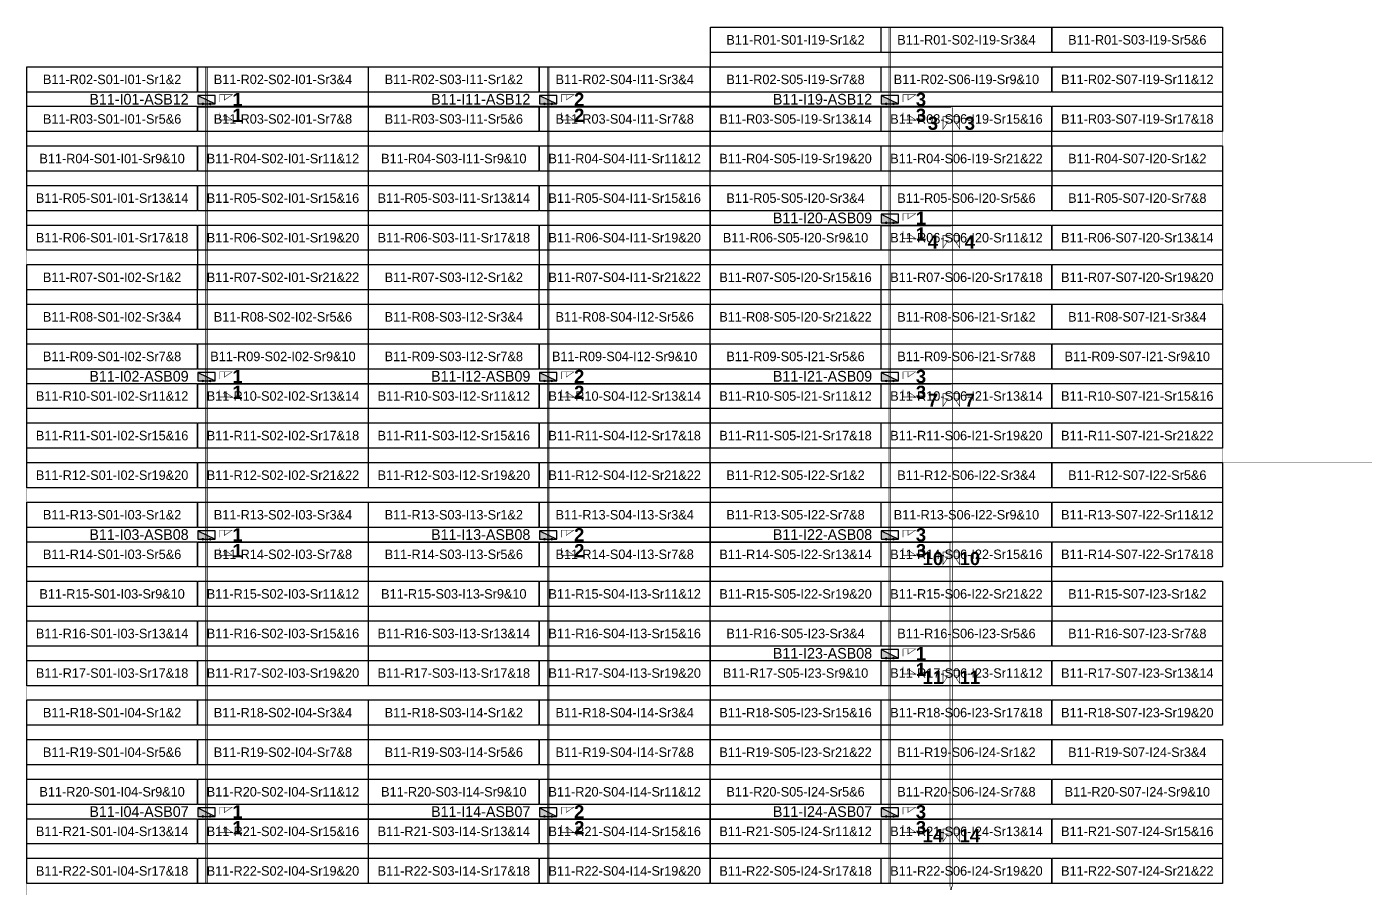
# Model space of a CAD drawing. Header units: metres. Extents: x 530959 to 531458, y 2674234 to 2674577.
# Drawn here: x 530959.1 to 531212.8, y 2674413.4 to 2674576.7 of the extents above; entities that cross this region are included whole.
import ezdxf
from ezdxf.enums import TextEntityAlignment as Align

# ---------------------------------------------------------------- set-up
doc = ezdxf.new("R2010")
doc.units = ezdxf.units.M
doc.layers.add('Boundary-12.5 MW Block', color=6, linetype='Continuous', lineweight=9)
doc.layers.add('PILE', color=1, linetype='Continuous', lineweight=15)
for name, color, linetype in [('DC Trench BL-11', 40, 'Continuous'), ('E-Inverter Grouping', 2, 'Continuous'), ('Inverter Block-11', 7, 'Continuous'), ('Messenger Wire Block-11 (MW Path)', 191, 'Continuous'), ('Messenger Wire Exc Link', 7, 'Continuous'), ('MMS Table Block-11', 8, 'Continuous'), ('Section Marking BL-11', 2, 'Continuous')]:
    doc.layers.add(name, color=color, linetype=linetype)
doc.styles.add('BoldTextStyle', font='arialbd.ttf')
doc.styles.get("Standard").update_dxf_attribs({"font": 'Adani Regular.ttf'})

# ---------------------------------------------------------------- blocks, each defined once
blk = doc.blocks.new('MMS Table (32.292 x 4.788)')
at = {"color": 0}
blk.add_lwpolyline([(0, -0.002), (0, 4.786), (32.292, 4.786), (32.292, -0.002)], close=True, dxfattribs=at)
at = {"color": 7}
blk.add_attdef('ID1', text='', height=1.8, dxfattribs=at).set_placement((16.146, 2.392), align=Align.MIDDLE_CENTER)
blk = doc.blocks.new('Inverter Block')
h = blk.add_hatch(color=0)
h.dxf.hatch_style = 1
h.paths.add_polyline_path([(-1.46, 2.27), (-1.46, 0.85), (1.46, 0.85)])
at = {"color": 0}
blk.add_lwpolyline([(1.46, 2.27), (-1.46, 2.27), (-1.46, 0.85), (1.46, 0.85)], close=True, dxfattribs=at)
blk.add_lwpolyline([(-1.46, 2.27), (1.46, 0.85)], dxfattribs=at)
at = {"layer": 'PILE'}
for centre in [(-0.61, 0.85), (0.61, 0.85)]:
    blk.add_circle(centre, 0.156, dxfattribs=at)
at = {"color": 7}
blk.add_attdef('ID', (-1.46, 3.01), '', height=1.8, dxfattribs=at)

msp = doc.modelspace()

# ---------------------------------------------------------------- linework, layer by layer
at = {"layer": 'Boundary-12.5 MW Block', "const_width": 0.05}
msp.add_lwpolyline([(531263.42, 2674249.29), (531263.42, 2674234.29), (531457.67, 2674234.29), (531457.67, 2674494.08), (531263.42, 2674494.08), (531185.74, 2674494.08), (531185.74, 2674576.58), (531088.66, 2674576.58), (531088.66, 2674569.08), (530959.1, 2674569.08), (530959.1, 2674249.29), (531185.74, 2674249.29)], close=True, dxfattribs=at)
at = {"layer": 'DC Trench BL-11', "color": 40, "const_width": 0.15}
for points in [[(531122.84, 2674576.58), (531122.54, 2674576.58), (531122.54, 2674414.29), (531122.84, 2674414.29)], [(530993.27, 2674569.08), (530992.97, 2674569.08), (530992.97, 2674414.29), (530993.27, 2674414.29)], [(531058.05, 2674569.08), (531057.75, 2674569.08), (531057.75, 2674414.29), (531058.05, 2674414.29)]]:
    msp.add_lwpolyline(points, close=True, dxfattribs=at)
at = {"layer": 'E-Inverter Grouping'}
for points in [[(531185.74, 2674576.58), (531185.74, 2674556.79), (531153.35, 2674556.79), (531153.35, 2674549.29), (531088.66, 2674549.29), (531088.66, 2674576.58)], [(531023.78, 2674526.79), (530991.49, 2674526.79), (530991.49, 2674534.29), (530959.1, 2674534.29), (530959.1, 2674569.08), (531023.78, 2674569.08)], [(531088.56, 2674526.79), (531056.27, 2674526.79), (531056.27, 2674534.29), (531023.88, 2674534.29), (531023.88, 2674569.08), (531088.56, 2674569.08)], [(531185.74, 2674526.79), (531120.96, 2674526.79), (531120.96, 2674519.29), (531088.66, 2674519.29), (531088.66, 2674546.58), (531153.45, 2674546.58), (531153.45, 2674554.08), (531185.74, 2674554.08)], [(530991.39, 2674524.08), (531023.78, 2674524.08), (531023.78, 2674489.29), (530959.1, 2674489.29), (530959.1, 2674531.58), (530991.39, 2674531.58)], [(531056.17, 2674524.08), (531088.56, 2674524.08), (531088.56, 2674489.29), (531023.88, 2674489.29), (531023.88, 2674531.58), (531056.17, 2674531.58)], [(531185.74, 2674496.79), (531088.66, 2674496.79), (531088.66, 2674516.58), (531121.06, 2674516.58), (531121.06, 2674524.08), (531185.74, 2674524.08)], [(531185.74, 2674494.08), (531185.74, 2674474.29), (531153.35, 2674474.29), (531153.35, 2674466.79), (531088.66, 2674466.79), (531088.66, 2674494.08)], [(531185.74, 2674444.29), (531120.96, 2674444.29), (531120.96, 2674436.79), (531088.66, 2674436.79), (531088.66, 2674464.08), (531153.45, 2674464.08), (531153.45, 2674471.58), (531185.74, 2674471.58)], [(531185.74, 2674414.29), (531088.66, 2674414.29), (531088.66, 2674434.08), (531121.06, 2674434.08), (531121.06, 2674441.58), (531185.74, 2674441.58)]]:
    msp.add_lwpolyline(points, close=True, dxfattribs=at)
at = {"layer": 'E-Inverter Grouping', "color": 3}
for points in [[(531023.78, 2674451.79), (530959.1, 2674451.79), (530959.1, 2674486.58), (531023.78, 2674486.58)], [(531088.56, 2674451.79), (531023.88, 2674451.79), (531023.88, 2674486.58), (531088.56, 2674486.58)], [(531023.78, 2674414.29), (530959.1, 2674414.29), (530959.1, 2674449.08), (531023.78, 2674449.08)], [(531088.56, 2674414.29), (531023.88, 2674414.29), (531023.88, 2674449.08), (531088.56, 2674449.08)]]:
    msp.add_lwpolyline(points, close=True, dxfattribs=at)
at = {"layer": 'Messenger Wire Block-11 (MW Path)', "const_width": 0.1}
for points in [[(530991.49, 2674561.38), (531134.35, 2674561.38)], [(531134.6, 2674413.7), (531134.6, 2674561.38)], [(531121.06, 2674538.88), (531134.35, 2674538.88)], [(530991.49, 2674508.88), (531134.35, 2674508.88)], [(530991.49, 2674478.88), (531134.35, 2674478.88)], [(531134.1, 2674413.7), (531134.1, 2674478.88)], [(531121.06, 2674456.38), (531134.35, 2674456.38)], [(530991.49, 2674426.38), (531134.35, 2674426.38)]]:
    msp.add_lwpolyline(points, dxfattribs=at)
at = {"layer": 'Messenger Wire Exc Link'}
msp.add_lwpolyline([(531134.3, 2674413.11), (531134.35, 2674413.7)], dxfattribs=at)
at = {"layer": 'Section Marking BL-11', "color": 94, "lineweight": 35, "true_color": 0x00a500, "const_width": 0.1}
for points in [[(530995.62, 2674562.38), (530995.62, 2674563.77), (530998.02, 2674563.77), (530996.54, 2674562.76), (530996.54, 2674563.77)], [(531060.4, 2674562.38), (531060.4, 2674563.77), (531062.8, 2674563.77), (531061.32, 2674562.76), (531061.32, 2674563.77)], [(531125.19, 2674562.38), (531125.19, 2674563.77), (531127.59, 2674563.77), (531126.11, 2674562.76), (531126.11, 2674563.77)], [(530995.62, 2674560.38), (530995.62, 2674558.99), (530998.02, 2674558.99), (530996.54, 2674560), (530996.54, 2674558.99)], [(531060.4, 2674560.38), (531060.4, 2674558.99), (531062.8, 2674558.99), (531061.32, 2674560), (531061.32, 2674558.99)], [(531125.19, 2674560.38), (531125.19, 2674558.99), (531127.59, 2674558.99), (531126.11, 2674560), (531126.11, 2674558.99)], [(531134.15, 2674559.63), (531132.76, 2674559.63), (531132.76, 2674557.23), (531133.77, 2674558.71), (531132.76, 2674558.71)], [(531134.55, 2674559.63), (531135.94, 2674559.63), (531135.94, 2674557.23), (531134.93, 2674558.71), (531135.94, 2674558.71)], [(531125.19, 2674539.88), (531125.19, 2674541.27), (531127.59, 2674541.27), (531126.11, 2674540.26), (531126.11, 2674541.27)], [(531125.19, 2674537.88), (531125.19, 2674536.49), (531127.59, 2674536.49), (531126.11, 2674537.5), (531126.11, 2674536.49)], [(531134.15, 2674537.13), (531132.76, 2674537.13), (531132.76, 2674534.73), (531133.77, 2674536.21), (531132.76, 2674536.21)], [(531134.55, 2674537.13), (531135.94, 2674537.13), (531135.94, 2674534.73), (531134.93, 2674536.21), (531135.94, 2674536.21)], [(530995.62, 2674509.88), (530995.62, 2674511.27), (530998.02, 2674511.27), (530996.54, 2674510.26), (530996.54, 2674511.27)], [(531060.4, 2674509.88), (531060.4, 2674511.27), (531062.8, 2674511.27), (531061.32, 2674510.26), (531061.32, 2674511.27)], [(531125.19, 2674509.88), (531125.19, 2674511.27), (531127.59, 2674511.27), (531126.11, 2674510.26), (531126.11, 2674511.27)], [(530995.62, 2674507.88), (530995.62, 2674506.49), (530998.02, 2674506.49), (530996.54, 2674507.5), (530996.54, 2674506.49)], [(531060.4, 2674507.88), (531060.4, 2674506.49), (531062.8, 2674506.49), (531061.32, 2674507.5), (531061.32, 2674506.49)], [(531125.19, 2674507.88), (531125.19, 2674506.49), (531127.59, 2674506.49), (531126.11, 2674507.5), (531126.11, 2674506.49)], [(531134.15, 2674507.13), (531132.76, 2674507.13), (531132.76, 2674504.73), (531133.77, 2674506.21), (531132.76, 2674506.21)], [(531134.55, 2674507.13), (531135.94, 2674507.13), (531135.94, 2674504.73), (531134.93, 2674506.21), (531135.94, 2674506.21)], [(530995.62, 2674479.88), (530995.62, 2674481.27), (530998.02, 2674481.27), (530996.54, 2674480.26), (530996.54, 2674481.27)], [(531060.4, 2674479.88), (531060.4, 2674481.27), (531062.8, 2674481.27), (531061.32, 2674480.26), (531061.32, 2674481.27)], [(531125.19, 2674479.88), (531125.19, 2674481.27), (531127.59, 2674481.27), (531126.11, 2674480.26), (531126.11, 2674481.27)], [(530995.62, 2674477.88), (530995.62, 2674476.49), (530998.02, 2674476.49), (530996.54, 2674477.5), (530996.54, 2674476.49)], [(531060.4, 2674477.88), (531060.4, 2674476.49), (531062.8, 2674476.49), (531061.32, 2674477.5), (531061.32, 2674476.49)], [(531125.19, 2674477.88), (531125.19, 2674476.49), (531127.59, 2674476.49), (531126.11, 2674477.5), (531126.11, 2674476.49)], [(531134.15, 2674477.13), (531132.76, 2674477.13), (531132.76, 2674474.73), (531133.77, 2674476.21), (531132.76, 2674476.21)], [(531134.55, 2674477.13), (531135.94, 2674477.13), (531135.94, 2674474.73), (531134.93, 2674476.21), (531135.94, 2674476.21)], [(531125.19, 2674457.38), (531125.19, 2674458.77), (531127.59, 2674458.77), (531126.11, 2674457.76), (531126.11, 2674458.77)], [(531125.19, 2674455.38), (531125.19, 2674453.99), (531127.59, 2674453.99), (531126.11, 2674455), (531126.11, 2674453.99)], [(531134.15, 2674454.63), (531132.76, 2674454.63), (531132.76, 2674452.23), (531133.77, 2674453.71), (531132.76, 2674453.71)], [(531134.55, 2674454.63), (531135.94, 2674454.63), (531135.94, 2674452.23), (531134.93, 2674453.71), (531135.94, 2674453.71)], [(530995.62, 2674427.38), (530995.62, 2674428.77), (530998.02, 2674428.77), (530996.54, 2674427.76), (530996.54, 2674428.77)], [(531060.4, 2674427.38), (531060.4, 2674428.77), (531062.8, 2674428.77), (531061.32, 2674427.76), (531061.32, 2674428.77)], [(531125.19, 2674427.38), (531125.19, 2674428.77), (531127.59, 2674428.77), (531126.11, 2674427.76), (531126.11, 2674428.77)], [(530995.62, 2674425.38), (530995.62, 2674423.99), (530998.02, 2674423.99), (530996.54, 2674425), (530996.54, 2674423.99)], [(531060.4, 2674425.38), (531060.4, 2674423.99), (531062.8, 2674423.99), (531061.32, 2674425), (531061.32, 2674423.99)], [(531125.19, 2674425.38), (531125.19, 2674423.99), (531127.59, 2674423.99), (531126.11, 2674425), (531126.11, 2674423.99)], [(531134.15, 2674424.63), (531132.76, 2674424.63), (531132.76, 2674422.23), (531133.77, 2674423.71), (531132.76, 2674423.71)], [(531134.55, 2674424.63), (531135.94, 2674424.63), (531135.94, 2674422.23), (531134.93, 2674423.71), (531135.94, 2674423.71)]]:
    msp.add_lwpolyline(points, dxfattribs=at)

# ---------------------------------------------------------------- block references
at = {"layer": 'Inverter Block-11'}
ref = msp.add_blockref('Inverter Block', (530993.12, 2674561.07), dxfattribs=dict(at, xscale=1.124999999976148, yscale=1.124999999976148, zscale=1.124999999976148))
ref.add_attrib('ID', 'B11-I01-ASB12', (530970.94, 2674561.91), dxfattribs={"layer": '0', "color": 7, "height": 2.025})
ref = msp.add_blockref('Inverter Block', (531057.9, 2674561.07), dxfattribs=dict(at, xscale=1.124999999976148, yscale=1.124999999976148, zscale=1.124999999976148))
ref.add_attrib('ID', 'B11-I11-ASB12', (531035.72, 2674561.91), dxfattribs={"layer": '0', "color": 7, "height": 2.025})
ref = msp.add_blockref('Inverter Block', (531122.69, 2674561.07), dxfattribs=dict(at, xscale=1.124999999976148, yscale=1.124999999976148, zscale=1.124999999976148))
ref.add_attrib('ID', 'B11-I19-ASB12', (531100.51, 2674561.91), dxfattribs={"layer": '0', "color": 7, "height": 2.025})
ref = msp.add_blockref('Inverter Block', (531122.69, 2674538.57), dxfattribs=dict(at, xscale=1.124999999976148, yscale=1.124999999976148, zscale=1.124999999976148))
ref.add_attrib('ID', 'B11-I20-ASB09', (531100.51, 2674539.41), dxfattribs={"layer": '0', "color": 7, "height": 2.025})
ref = msp.add_blockref('Inverter Block', (530993.12, 2674508.57), dxfattribs=dict(at, xscale=1.124999999976148, yscale=1.124999999976148, zscale=1.124999999976148))
ref.add_attrib('ID', 'B11-I02-ASB09', (530970.94, 2674509.41), dxfattribs={"layer": '0', "color": 7, "height": 2.025})
ref = msp.add_blockref('Inverter Block', (531057.9, 2674508.57), dxfattribs=dict(at, xscale=1.124999999976148, yscale=1.124999999976148, zscale=1.124999999976148))
ref.add_attrib('ID', 'B11-I12-ASB09', (531035.72, 2674509.41), dxfattribs={"layer": '0', "color": 7, "height": 2.025})
ref = msp.add_blockref('Inverter Block', (531122.69, 2674508.57), dxfattribs=dict(at, xscale=1.124999999976148, yscale=1.124999999976148, zscale=1.124999999976148))
ref.add_attrib('ID', 'B11-I21-ASB09', (531100.51, 2674509.41), dxfattribs={"layer": '0', "color": 7, "height": 2.025})
ref = msp.add_blockref('Inverter Block', (530993.12, 2674478.57), dxfattribs=dict(at, xscale=1.124999999976148, yscale=1.124999999976148, zscale=1.124999999976148))
ref.add_attrib('ID', 'B11-I03-ASB08', (530970.94, 2674479.41), dxfattribs={"layer": '0', "color": 7, "height": 2.025})
ref = msp.add_blockref('Inverter Block', (531057.9, 2674478.57), dxfattribs=dict(at, xscale=1.124999999976148, yscale=1.124999999976148, zscale=1.124999999976148))
ref.add_attrib('ID', 'B11-I13-ASB08', (531035.72, 2674479.41), dxfattribs={"layer": '0', "color": 7, "height": 2.025})
ref = msp.add_blockref('Inverter Block', (531122.69, 2674478.57), dxfattribs=dict(at, xscale=1.124999999976148, yscale=1.124999999976148, zscale=1.124999999976148))
ref.add_attrib('ID', 'B11-I22-ASB08', (531100.51, 2674479.41), dxfattribs={"layer": '0', "color": 7, "height": 2.025})
ref = msp.add_blockref('Inverter Block', (531122.69, 2674456.07), dxfattribs=dict(at, xscale=1.124999999976148, yscale=1.124999999976148, zscale=1.124999999976148))
ref.add_attrib('ID', 'B11-I23-ASB08', (531100.51, 2674456.91), dxfattribs={"layer": '0', "color": 7, "height": 2.025})
ref = msp.add_blockref('Inverter Block', (530993.12, 2674426.07), dxfattribs=dict(at, xscale=1.124999999976148, yscale=1.124999999976148, zscale=1.124999999976148))
ref.add_attrib('ID', 'B11-I04-ASB07', (530970.94, 2674426.91), dxfattribs={"layer": '0', "color": 7, "height": 2.025})
ref = msp.add_blockref('Inverter Block', (531057.9, 2674426.07), dxfattribs=dict(at, xscale=1.124999999976148, yscale=1.124999999976148, zscale=1.124999999976148))
ref.add_attrib('ID', 'B11-I14-ASB07', (531035.72, 2674426.91), dxfattribs={"layer": '0', "color": 7, "height": 2.025})
ref = msp.add_blockref('Inverter Block', (531122.69, 2674426.07), dxfattribs=dict(at, xscale=1.124999999976148, yscale=1.124999999976148, zscale=1.124999999976148))
ref.add_attrib('ID', 'B11-I24-ASB07', (531100.51, 2674426.91), dxfattribs={"layer": '0', "color": 7, "height": 2.025})
at = {"layer": 'MMS Table Block-11'}
for p, values in [((531088.66, 2674571.79), {'ID1': 'B11-R01-S01-I19-Sr1&2'}), ((531121.06, 2674571.79), {'ID1': 'B11-R01-S02-I19-Sr3&4'}), ((531153.45, 2674571.79), {'ID1': 'B11-R01-S03-I19-Sr5&6'}), ((530959.1, 2674564.29), {'ID1': 'B11-R02-S01-I01-Sr1&2'}), ((530991.49, 2674564.29), {'ID1': 'B11-R02-S02-I01-Sr3&4'}), ((531023.88, 2674564.29), {'ID1': 'B11-R02-S03-I11-Sr1&2'}), ((531056.27, 2674564.29), {'ID1': 'B11-R02-S04-I11-Sr3&4'}), ((531088.66, 2674564.29), {'ID1': 'B11-R02-S05-I19-Sr7&8'}), ((531121.06, 2674564.29), {'ID1': 'B11-R02-S06-I19-Sr9&10'}), ((531153.45, 2674564.29), {'ID1': 'B11-R02-S07-I19-Sr11&12'}), ((530959.1, 2674556.79), {'ID1': 'B11-R03-S01-I01-Sr5&6'}), ((530991.49, 2674556.79), {'ID1': 'B11-R03-S02-I01-Sr7&8'}), ((531023.88, 2674556.79), {'ID1': 'B11-R03-S03-I11-Sr5&6'}), ((531056.27, 2674556.79), {'ID1': 'B11-R03-S04-I11-Sr7&8'}), ((531088.66, 2674556.79), {'ID1': 'B11-R03-S05-I19-Sr13&14'}), ((531121.06, 2674556.79), {'ID1': 'B11-R03-S06-I19-Sr15&16'}), ((531153.45, 2674556.79), {'ID1': 'B11-R03-S07-I19-Sr17&18'}), ((530959.1, 2674549.29), {'ID1': 'B11-R04-S01-I01-Sr9&10'}), ((530991.49, 2674549.29), {'ID1': 'B11-R04-S02-I01-Sr11&12'}), ((531023.88, 2674549.29), {'ID1': 'B11-R04-S03-I11-Sr9&10'}), ((531056.27, 2674549.29), {'ID1': 'B11-R04-S04-I11-Sr11&12'}), ((531088.66, 2674549.29), {'ID1': 'B11-R04-S05-I19-Sr19&20'}), ((531121.06, 2674549.29), {'ID1': 'B11-R04-S06-I19-Sr21&22'}), ((531153.45, 2674549.29), {'ID1': 'B11-R04-S07-I20-Sr1&2'}), ((530959.1, 2674541.79), {'ID1': 'B11-R05-S01-I01-Sr13&14'}), ((530991.49, 2674541.79), {'ID1': 'B11-R05-S02-I01-Sr15&16'}), ((531023.88, 2674541.79), {'ID1': 'B11-R05-S03-I11-Sr13&14'}), ((531056.27, 2674541.79), {'ID1': 'B11-R05-S04-I11-Sr15&16'}), ((531088.66, 2674541.79), {'ID1': 'B11-R05-S05-I20-Sr3&4'}), ((531121.06, 2674541.79), {'ID1': 'B11-R05-S06-I20-Sr5&6'}), ((531153.45, 2674541.79), {'ID1': 'B11-R05-S07-I20-Sr7&8'}), ((530959.1, 2674534.29), {'ID1': 'B11-R06-S01-I01-Sr17&18'}), ((530991.49, 2674534.29), {'ID1': 'B11-R06-S02-I01-Sr19&20'}), ((531023.88, 2674534.29), {'ID1': 'B11-R06-S03-I11-Sr17&18'}), ((531056.27, 2674534.29), {'ID1': 'B11-R06-S04-I11-Sr19&20'}), ((531088.66, 2674534.29), {'ID1': 'B11-R06-S05-I20-Sr9&10'}), ((531121.06, 2674534.29), {'ID1': 'B11-R06-S06-I20-Sr11&12'}), ((531153.45, 2674534.29), {'ID1': 'B11-R06-S07-I20-Sr13&14'}), ((530959.1, 2674526.79), {'ID1': 'B11-R07-S01-I02-Sr1&2'}), ((530991.49, 2674526.79), {'ID1': 'B11-R07-S02-I01-Sr21&22'}), ((531023.88, 2674526.79), {'ID1': 'B11-R07-S03-I12-Sr1&2'}), ((531056.27, 2674526.79), {'ID1': 'B11-R07-S04-I11-Sr21&22'}), ((531088.66, 2674526.79), {'ID1': 'B11-R07-S05-I20-Sr15&16'}), ((531121.06, 2674526.79), {'ID1': 'B11-R07-S06-I20-Sr17&18'}), ((531153.45, 2674526.79), {'ID1': 'B11-R07-S07-I20-Sr19&20'}), ((530959.1, 2674519.29), {'ID1': 'B11-R08-S01-I02-Sr3&4'}), ((530991.49, 2674519.29), {'ID1': 'B11-R08-S02-I02-Sr5&6'}), ((531023.88, 2674519.29), {'ID1': 'B11-R08-S03-I12-Sr3&4'}), ((531056.27, 2674519.29), {'ID1': 'B11-R08-S04-I12-Sr5&6'}), ((531088.66, 2674519.29), {'ID1': 'B11-R08-S05-I20-Sr21&22'}), ((531121.06, 2674519.29), {'ID1': 'B11-R08-S06-I21-Sr1&2'}), ((531153.45, 2674519.29), {'ID1': 'B11-R08-S07-I21-Sr3&4'}), ((530959.1, 2674511.79), {'ID1': 'B11-R09-S01-I02-Sr7&8'}), ((530991.49, 2674511.79), {'ID1': 'B11-R09-S02-I02-Sr9&10'}), ((531023.88, 2674511.79), {'ID1': 'B11-R09-S03-I12-Sr7&8'}), ((531056.27, 2674511.79), {'ID1': 'B11-R09-S04-I12-Sr9&10'}), ((531088.66, 2674511.79), {'ID1': 'B11-R09-S05-I21-Sr5&6'}), ((531121.06, 2674511.79), {'ID1': 'B11-R09-S06-I21-Sr7&8'}), ((531153.45, 2674511.79), {'ID1': 'B11-R09-S07-I21-Sr9&10'}), ((530959.1, 2674504.29), {'ID1': 'B11-R10-S01-I02-Sr11&12'}), ((530991.49, 2674504.29), {'ID1': 'B11-R10-S02-I02-Sr13&14'}), ((531023.88, 2674504.29), {'ID1': 'B11-R10-S03-I12-Sr11&12'}), ((531056.27, 2674504.29), {'ID1': 'B11-R10-S04-I12-Sr13&14'}), ((531088.66, 2674504.29), {'ID1': 'B11-R10-S05-I21-Sr11&12'}), ((531121.06, 2674504.29), {'ID1': 'B11-R10-S06-I21-Sr13&14'}), ((531153.45, 2674504.29), {'ID1': 'B11-R10-S07-I21-Sr15&16'}), ((530959.1, 2674496.79), {'ID1': 'B11-R11-S01-I02-Sr15&16'}), ((530991.49, 2674496.79), {'ID1': 'B11-R11-S02-I02-Sr17&18'}), ((531023.88, 2674496.79), {'ID1': 'B11-R11-S03-I12-Sr15&16'}), ((531056.27, 2674496.79), {'ID1': 'B11-R11-S04-I12-Sr17&18'}), ((531088.66, 2674496.79), {'ID1': 'B11-R11-S05-I21-Sr17&18'}), ((531121.06, 2674496.79), {'ID1': 'B11-R11-S06-I21-Sr19&20'}), ((531153.45, 2674496.79), {'ID1': 'B11-R11-S07-I21-Sr21&22'}), ((530959.1, 2674489.29), {'ID1': 'B11-R12-S01-I02-Sr19&20'}), ((530991.49, 2674489.29), {'ID1': 'B11-R12-S02-I02-Sr21&22'}), ((531023.88, 2674489.29), {'ID1': 'B11-R12-S03-I12-Sr19&20'}), ((531056.27, 2674489.29), {'ID1': 'B11-R12-S04-I12-Sr21&22'}), ((531088.66, 2674489.29), {'ID1': 'B11-R12-S05-I22-Sr1&2'}), ((531121.06, 2674489.29), {'ID1': 'B11-R12-S06-I22-Sr3&4'}), ((531153.45, 2674489.29), {'ID1': 'B11-R12-S07-I22-Sr5&6'}), ((530959.1, 2674481.79), {'ID1': 'B11-R13-S01-I03-Sr1&2'}), ((530991.49, 2674481.79), {'ID1': 'B11-R13-S02-I03-Sr3&4'}), ((531023.88, 2674481.79), {'ID1': 'B11-R13-S03-I13-Sr1&2'}), ((531056.27, 2674481.79), {'ID1': 'B11-R13-S04-I13-Sr3&4'}), ((531088.66, 2674481.79), {'ID1': 'B11-R13-S05-I22-Sr7&8'}), ((531121.06, 2674481.79), {'ID1': 'B11-R13-S06-I22-Sr9&10'}), ((531153.45, 2674481.79), {'ID1': 'B11-R13-S07-I22-Sr11&12'}), ((530959.1, 2674474.29), {'ID1': 'B11-R14-S01-I03-Sr5&6'}), ((530991.49, 2674474.29), {'ID1': 'B11-R14-S02-I03-Sr7&8'}), ((531023.88, 2674474.29), {'ID1': 'B11-R14-S03-I13-Sr5&6'}), ((531056.27, 2674474.29), {'ID1': 'B11-R14-S04-I13-Sr7&8'}), ((531088.66, 2674474.29), {'ID1': 'B11-R14-S05-I22-Sr13&14'}), ((531121.06, 2674474.29), {'ID1': 'B11-R14-S06-I22-Sr15&16'}), ((531153.45, 2674474.29), {'ID1': 'B11-R14-S07-I22-Sr17&18'}), ((530959.1, 2674466.79), {'ID1': 'B11-R15-S01-I03-Sr9&10'}), ((530991.49, 2674466.79), {'ID1': 'B11-R15-S02-I03-Sr11&12'}), ((531023.88, 2674466.79), {'ID1': 'B11-R15-S03-I13-Sr9&10'}), ((531056.27, 2674466.79), {'ID1': 'B11-R15-S04-I13-Sr11&12'}), ((531088.66, 2674466.79), {'ID1': 'B11-R15-S05-I22-Sr19&20'}), ((531121.06, 2674466.79), {'ID1': 'B11-R15-S06-I22-Sr21&22'}), ((531153.45, 2674466.79), {'ID1': 'B11-R15-S07-I23-Sr1&2'}), ((530959.1, 2674459.29), {'ID1': 'B11-R16-S01-I03-Sr13&14'}), ((530991.49, 2674459.29), {'ID1': 'B11-R16-S02-I03-Sr15&16'}), ((531023.88, 2674459.29), {'ID1': 'B11-R16-S03-I13-Sr13&14'}), ((531056.27, 2674459.29), {'ID1': 'B11-R16-S04-I13-Sr15&16'}), ((531088.66, 2674459.29), {'ID1': 'B11-R16-S05-I23-Sr3&4'}), ((531121.06, 2674459.29), {'ID1': 'B11-R16-S06-I23-Sr5&6'}), ((531153.45, 2674459.29), {'ID1': 'B11-R16-S07-I23-Sr7&8'}), ((530959.1, 2674451.79), {'ID1': 'B11-R17-S01-I03-Sr17&18'}), ((530991.49, 2674451.79), {'ID1': 'B11-R17-S02-I03-Sr19&20'}), ((531023.88, 2674451.79), {'ID1': 'B11-R17-S03-I13-Sr17&18'}), ((531056.27, 2674451.79), {'ID1': 'B11-R17-S04-I13-Sr19&20'}), ((531088.66, 2674451.79), {'ID1': 'B11-R17-S05-I23-Sr9&10'}), ((531121.06, 2674451.79), {'ID1': 'B11-R17-S06-I23-Sr11&12'}), ((531153.45, 2674451.79), {'ID1': 'B11-R17-S07-I23-Sr13&14'}), ((530959.1, 2674444.29), {'ID1': 'B11-R18-S01-I04-Sr1&2'}), ((530991.49, 2674444.29), {'ID1': 'B11-R18-S02-I04-Sr3&4'}), ((531023.88, 2674444.29), {'ID1': 'B11-R18-S03-I14-Sr1&2'}), ((531056.27, 2674444.29), {'ID1': 'B11-R18-S04-I14-Sr3&4'}), ((531088.66, 2674444.29), {'ID1': 'B11-R18-S05-I23-Sr15&16'}), ((531121.06, 2674444.29), {'ID1': 'B11-R18-S06-I23-Sr17&18'}), ((531153.45, 2674444.29), {'ID1': 'B11-R18-S07-I23-Sr19&20'}), ((530959.1, 2674436.79), {'ID1': 'B11-R19-S01-I04-Sr5&6'}), ((530991.49, 2674436.79), {'ID1': 'B11-R19-S02-I04-Sr7&8'}), ((531023.88, 2674436.79), {'ID1': 'B11-R19-S03-I14-Sr5&6'}), ((531056.27, 2674436.79), {'ID1': 'B11-R19-S04-I14-Sr7&8'}), ((531088.66, 2674436.79), {'ID1': 'B11-R19-S05-I23-Sr21&22'}), ((531121.06, 2674436.79), {'ID1': 'B11-R19-S06-I24-Sr1&2'}), ((531153.45, 2674436.79), {'ID1': 'B11-R19-S07-I24-Sr3&4'}), ((530959.1, 2674429.29), {'ID1': 'B11-R20-S01-I04-Sr9&10'}), ((530991.49, 2674429.29), {'ID1': 'B11-R20-S02-I04-Sr11&12'}), ((531023.88, 2674429.29), {'ID1': 'B11-R20-S03-I14-Sr9&10'}), ((531056.27, 2674429.29), {'ID1': 'B11-R20-S04-I14-Sr11&12'}), ((531088.66, 2674429.29), {'ID1': 'B11-R20-S05-I24-Sr5&6'}), ((531121.06, 2674429.29), {'ID1': 'B11-R20-S06-I24-Sr7&8'}), ((531153.45, 2674429.29), {'ID1': 'B11-R20-S07-I24-Sr9&10'}), ((530959.1, 2674421.79), {'ID1': 'B11-R21-S01-I04-Sr13&14'}), ((530991.49, 2674421.79), {'ID1': 'B11-R21-S02-I04-Sr15&16'}), ((531023.88, 2674421.79), {'ID1': 'B11-R21-S03-I14-Sr13&14'}), ((531056.27, 2674421.79), {'ID1': 'B11-R21-S04-I14-Sr15&16'}), ((531088.66, 2674421.79), {'ID1': 'B11-R21-S05-I24-Sr11&12'}), ((531121.06, 2674421.79), {'ID1': 'B11-R21-S06-I24-Sr13&14'}), ((531153.45, 2674421.79), {'ID1': 'B11-R21-S07-I24-Sr15&16'}), ((530959.1, 2674414.29), {'ID1': 'B11-R22-S01-I04-Sr17&18'}), ((530991.49, 2674414.29), {'ID1': 'B11-R22-S02-I04-Sr19&20'}), ((531023.88, 2674414.29), {'ID1': 'B11-R22-S03-I14-Sr17&18'}), ((531056.27, 2674414.29), {'ID1': 'B11-R22-S04-I14-Sr19&20'}), ((531088.66, 2674414.29), {'ID1': 'B11-R22-S05-I24-Sr17&18'}), ((531121.06, 2674414.29), {'ID1': 'B11-R22-S06-I24-Sr19&20'}), ((531153.45, 2674414.29), {'ID1': 'B11-R22-S07-I24-Sr21&22'})]:
    msp.add_blockref('MMS Table (32.292 x 4.788)', p, dxfattribs=at).add_auto_attribs(values)

# ---------------------------------------------------------------- texts
at = {"layer": 'Section Marking BL-11', "color": 94, "true_color": 0x00a500, "style": 'BoldTextStyle'}
for s, p in [('2', (531063.8, 2674562.88)), ('3', (531128.59, 2674562.88)), ('1', (530999.02, 2674562.88)), ('1', (530999.02, 2674559.88)), ('2', (531063.8, 2674559.88)), ('3', (531128.59, 2674559.88)), ('3', (531130.85, 2674558.38)), ('3', (531137.85, 2674558.38)), ('1', (531128.59, 2674540.38)), ('1', (531128.59, 2674537.38)), ('4', (531130.85, 2674535.88)), ('4', (531137.85, 2674535.88)), ('1', (530999.02, 2674510.38)), ('2', (531063.8, 2674510.38)), ('3', (531128.59, 2674510.38)), ('1', (530999.02, 2674507.38)), ('2', (531063.8, 2674507.38)), ('3', (531128.59, 2674507.38)), ('7', (531130.85, 2674505.88)), ('7', (531137.85, 2674505.88)), ('1', (530999.02, 2674480.38)), ('2', (531063.8, 2674480.38)), ('3', (531128.59, 2674480.38)), ('1', (530999.02, 2674477.38)), ('2', (531063.8, 2674477.38)), ('3', (531128.59, 2674477.38)), ('10', (531130.85, 2674475.88)), ('10', (531137.85, 2674475.88)), ('1', (531128.59, 2674457.88)), ('1', (531128.59, 2674454.88)), ('11', (531130.85, 2674453.38)), ('11', (531137.85, 2674453.38)), ('1', (530999.02, 2674427.88)), ('2', (531063.8, 2674427.88)), ('3', (531128.59, 2674427.88)), ('1', (530999.02, 2674424.88)), ('2', (531063.8, 2674424.88)), ('3', (531128.59, 2674424.88)), ('14', (531130.85, 2674423.38)), ('14', (531137.85, 2674423.38))]:
    msp.add_text(s, height=2.5, dxfattribs=at).set_placement(p, align=Align.MIDDLE_CENTER)

doc.saveas('drawing.dxf')
